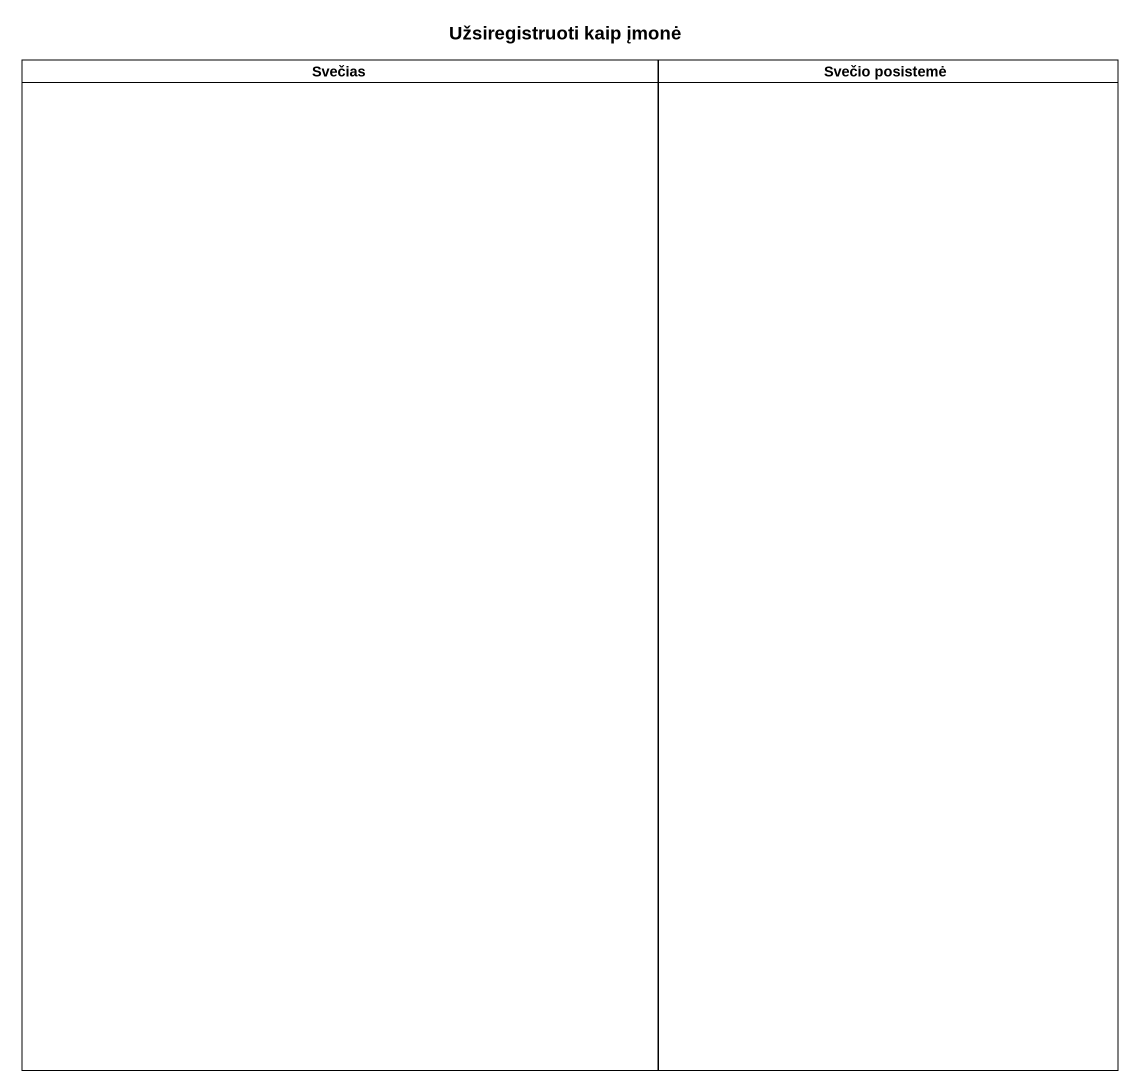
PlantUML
@startuml
title Užsiregistruoti kaip įmonė
hide empty description
state Svečias <<partition>>
state "Svečio posistemė" as Svečio_posistemė <<partition>>
@enduml
